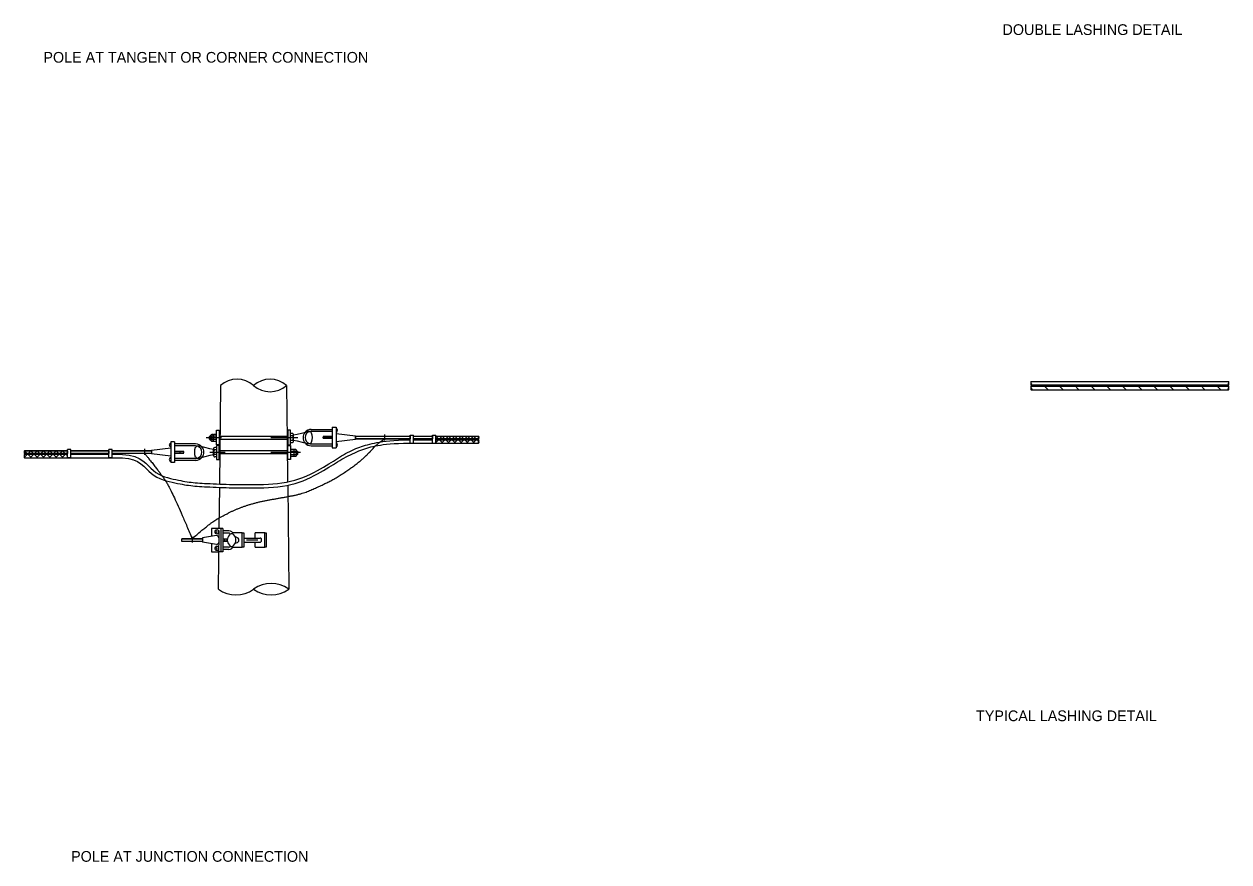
# Model space of a CAD drawing. Extents: x -876.2 to -839.5, y 488.1 to 517.3.
# Drawn here: x -860.09 to -839.48, y 488.07 to 502.41 of the extents above; entities that cross this region are included whole.
import ezdxf

# ---------------------------------------------------------------- set-up
doc = ezdxf.new("R2010")
doc.units = 0
doc.layers.add('es_DETAIL', color=7, linetype='Continuous')
doc.layers.add('es_NO-PLOT', color=7, linetype='Continuous')

msp = doc.modelspace()

# ---------------------------------------------------------------- linework, layer by layer
at = {"layer": 'es_DETAIL'}
for p, q in [((-842.86, 496.289), (-839.487, 496.289)), ((-842.86, 496.289), (-842.86, 496.289)), ((-842.86, 496.289), (-842.86, 496.289)), ((-842.86, 496.289), (-839.487, 496.289)), ((-842.86, 496.229), (-839.487, 496.229)), ((-839.487, 496.229), (-842.86, 496.229)), ((-842.57, 496.15), (-842.649, 496.229)), ((-842.314, 496.15), (-842.392, 496.229)), ((-842.044, 496.15), (-842.122, 496.229)), ((-841.773, 496.15), (-841.852, 496.229)), ((-841.503, 496.15), (-841.582, 496.229)), ((-841.239, 496.15), (-841.318, 496.229)), ((-840.969, 496.15), (-841.048, 496.229)), ((-840.699, 496.15), (-840.778, 496.229)), ((-840.429, 496.15), (-840.508, 496.229)), ((-840.159, 496.15), (-840.237, 496.229)), ((-839.888, 496.15), (-839.967, 496.229)), ((-839.618, 496.15), (-839.697, 496.229)), ((-839.487, 496.289), (-839.487, 496.289)), ((-839.487, 496.289), (-839.487, 496.289)), ((-856.734, 496.223), (-856.752, 494.536)), ((-855.603, 496.223), (-855.593, 495.289)), ((-842.86, 496.21), (-839.487, 496.21)), ((-842.86, 496.21), (-842.86, 496.21)), ((-842.86, 496.21), (-842.86, 496.21)), ((-842.86, 496.15), (-839.487, 496.15)), ((-842.84, 496.15), (-842.852, 496.163)), ((-839.487, 496.21), (-839.487, 496.21)), ((-839.487, 496.21), (-839.487, 496.21)), ((-855.535, 495.405), (-855.504, 495.405)), ((-855.421, 495.387), (-855.253, 495.432)), ((-855.18, 495.472), (-854.822, 495.472)), ((-855.18, 495.438), (-854.822, 495.438)), ((-854.822, 495.507), (-854.822, 495.155)), ((-854.822, 495.507), (-854.756, 495.507)), ((-854.756, 495.507), (-854.756, 495.155)), ((-857.584, 495.257), (-857.584, 494.906)), ((-857.519, 495.257), (-857.584, 495.257)), ((-857.519, 495.257), (-857.519, 494.906)), ((-857.16, 495.223), (-857.519, 495.223)), ((-856.715, 495.326), (-856.979, 495.326)), ((-856.914, 495.356), (-856.92, 495.349)), ((-856.92, 495.302), (-856.92, 495.349)), ((-856.92, 495.302), (-856.914, 495.295)), ((-856.897, 495.356), (-856.914, 495.356)), ((-856.914, 495.356), (-856.914, 495.303)), ((-856.897, 495.295), (-856.914, 495.295)), ((-856.897, 495.281), (-856.897, 495.37)), ((-856.86, 495.385), (-856.883, 495.385)), ((-856.86, 495.355), (-856.883, 495.355)), ((-856.86, 495.296), (-856.883, 495.296)), ((-856.86, 495.266), (-856.883, 495.266)), ((-856.86, 495.266), (-856.86, 495.385)), ((-856.86, 495.281), (-856.86, 495.37)), ((-856.8, 495.385), (-856.846, 495.385)), ((-856.8, 495.355), (-856.846, 495.355)), ((-856.8, 495.296), (-856.846, 495.296)), ((-856.8, 495.266), (-856.846, 495.266)), ((-855.594, 495.352), (-856.756, 495.352)), ((-855.593, 495.3), (-856.756, 495.3)), ((-855.411, 495.326), (-855.871, 495.326)), ((-855.593, 495.289), (-855.585, 494.571)), ((-855.535, 495.365), (-855.504, 495.365)), ((-855.535, 495.286), (-855.504, 495.286)), ((-855.535, 495.246), (-855.504, 495.246)), ((-855.486, 495.377), (-855.421, 495.387)), ((-855.486, 495.266), (-855.486, 495.385)), ((-855.486, 495.285), (-855.421, 495.275)), ((-855.421, 495.275), (-855.253, 495.23)), ((-855.18, 495.224), (-854.822, 495.224)), ((-854.822, 495.348), (-854.976, 495.348)), ((-854.822, 495.314), (-854.976, 495.314)), ((-854.913, 495.348), (-854.913, 495.314)), ((-854.756, 495.4), (-854.426, 495.36)), ((-854.756, 495.262), (-854.426, 495.302)), ((-854.426, 495.36), (-854.426, 495.302)), ((-854.426, 495.355), (-853.489, 495.355)), ((-854.426, 495.307), (-853.489, 495.307)), ((-853.927, 495.381), (-853.927, 495.281)), ((-853.601, 495.292), (-853.489, 495.292)), ((-853.601, 495.235), (-852.317, 495.235)), ((-853.489, 495.235), (-853.489, 495.374)), ((-853.489, 495.374), (-853.432, 495.374)), ((-853.489, 495.235), (-853.432, 495.235)), ((-853.432, 495.235), (-853.432, 495.374)), ((-853.432, 495.355), (-853.107, 495.355)), ((-853.432, 495.307), (-853.107, 495.307)), ((-853.432, 495.292), (-853.107, 495.292)), ((-853.107, 495.235), (-853.107, 495.374)), ((-853.107, 495.374), (-853.05, 495.374)), ((-853.107, 495.235), (-853.05, 495.235)), ((-853.05, 495.235), (-853.05, 495.374)), ((-853.05, 495.355), (-852.317, 495.355)), ((-853.05, 495.355), (-853.05, 495.355)), ((-853.05, 495.247), (-852.942, 495.355)), ((-853.05, 495.355), (-853.05, 495.355)), ((-853.05, 495.355), (-852.929, 495.235)), ((-853.05, 495.307), (-853.05, 495.355)), ((-853.05, 495.355), (-852.317, 495.355)), ((-853.05, 495.307), (-852.317, 495.307)), ((-852.317, 495.307), (-853.05, 495.307)), ((-853.05, 495.292), (-852.317, 495.292)), ((-853.05, 495.247), (-853.038, 495.235)), ((-852.954, 495.235), (-852.834, 495.355)), ((-852.942, 495.355), (-852.821, 495.235)), ((-852.846, 495.235), (-852.726, 495.355)), ((-852.834, 495.355), (-852.713, 495.235)), ((-852.738, 495.235), (-852.618, 495.355)), ((-852.726, 495.355), (-852.605, 495.235)), ((-852.63, 495.235), (-852.51, 495.355)), ((-852.618, 495.355), (-852.497, 495.235)), ((-852.522, 495.235), (-852.402, 495.355)), ((-852.51, 495.355), (-852.389, 495.235)), ((-852.414, 495.235), (-852.317, 495.331)), ((-852.402, 495.355), (-852.317, 495.27)), ((-859.354, 495.105), (-860.087, 495.105)), ((-860.087, 495.105), (-860.087, 495.105)), ((-860.087, 494.997), (-859.979, 495.105)), ((-860.087, 495.105), (-860.087, 495.105)), ((-860.087, 495.105), (-859.967, 494.985)), ((-860.087, 495.105), (-859.354, 495.105)), ((-859.354, 495.057), (-860.087, 495.057)), ((-859.354, 495.057), (-860.087, 495.057)), ((-859.354, 495.042), (-860.087, 495.042)), ((-860.087, 494.997), (-860.075, 494.985)), ((-859.991, 494.985), (-859.871, 495.105)), ((-859.979, 495.105), (-859.859, 494.985)), ((-859.883, 494.985), (-859.763, 495.105)), ((-859.871, 495.105), (-859.751, 494.985)), ((-859.775, 494.985), (-859.655, 495.105)), ((-859.763, 495.105), (-859.642, 494.985)), ((-859.667, 494.985), (-859.547, 495.105)), ((-859.655, 495.105), (-859.534, 494.985)), ((-859.559, 494.985), (-859.439, 495.105)), ((-859.547, 495.105), (-859.426, 494.985)), ((-859.451, 494.985), (-859.354, 495.082)), ((-859.439, 495.105), (-859.354, 495.021)), ((-859.354, 494.985), (-859.354, 495.124)), ((-859.297, 495.124), (-859.354, 495.124)), ((-859.354, 495.105), (-859.354, 495.057)), ((-859.297, 494.985), (-859.297, 495.124)), ((-858.646, 495.105), (-859.297, 495.105)), ((-858.646, 495.057), (-859.297, 495.057)), ((-858.646, 495.042), (-859.297, 495.042)), ((-858.646, 494.985), (-858.646, 495.124)), ((-858.588, 495.124), (-858.646, 495.124)), ((-858.588, 494.985), (-858.588, 495.124)), ((-857.915, 495.105), (-858.588, 495.105)), ((-857.915, 495.057), (-858.588, 495.057)), ((-858.411, 495.042), (-858.588, 495.042)), ((-858.036, 495.136), (-858.036, 495.036)), ((-857.584, 495.15), (-857.915, 495.11)), ((-857.915, 495.11), (-857.915, 495.053)), ((-857.584, 495.013), (-857.915, 495.053)), ((-857.16, 495.188), (-857.519, 495.188)), ((-857.519, 495.099), (-857.364, 495.099)), ((-857.519, 495.064), (-857.364, 495.064)), ((-857.427, 495.099), (-857.427, 495.064)), ((-856.919, 495.137), (-857.088, 495.182)), ((-856.919, 495.025), (-857.088, 494.981)), ((-856.851, 495.127), (-856.919, 495.137)), ((-856.851, 495.036), (-856.919, 495.025)), ((-856.656, 495.076), (-856.914, 495.076)), ((-856.851, 495.021), (-856.851, 495.14)), ((-856.802, 495.16), (-856.833, 495.16)), ((-856.802, 495.12), (-856.833, 495.12)), ((-856.802, 495.041), (-856.833, 495.041)), ((-856.802, 495.002), (-856.833, 495.002)), ((-855.594, 495.102), (-856.756, 495.102)), ((-855.593, 495.05), (-856.756, 495.05)), ((-855.363, 495.076), (-855.871, 495.076)), ((-855.533, 495.13), (-855.486, 495.13)), ((-855.533, 495.101), (-855.486, 495.101)), ((-855.533, 495.041), (-855.486, 495.041)), ((-855.533, 495.011), (-855.486, 495.011)), ((-855.472, 495.13), (-855.449, 495.13)), ((-855.472, 495.011), (-855.472, 495.13)), ((-855.472, 495.026), (-855.472, 495.115)), ((-855.472, 495.101), (-855.449, 495.101)), ((-855.472, 495.041), (-855.449, 495.041)), ((-855.472, 495.011), (-855.449, 495.011)), ((-855.436, 495.026), (-855.436, 495.115)), ((-855.436, 495.101), (-855.419, 495.101)), ((-855.436, 495.041), (-855.419, 495.041)), ((-855.419, 495.101), (-855.412, 495.094)), ((-855.419, 495.101), (-855.419, 495.049)), ((-855.412, 495.047), (-855.419, 495.041)), ((-855.412, 495.047), (-855.412, 495.094)), ((-855.18, 495.19), (-854.822, 495.19)), ((-854.822, 495.155), (-854.756, 495.155)), ((-860.087, 494.985), (-858.411, 494.985)), ((-859.297, 494.985), (-859.354, 494.985)), ((-858.588, 494.985), (-858.646, 494.985)), ((-857.519, 494.906), (-857.584, 494.906)), ((-857.16, 494.974), (-857.519, 494.974)), ((-857.16, 494.94), (-857.519, 494.94)), ((-856.753, 494.479), (-856.76, 493.775)), ((-855.584, 494.514), (-855.565, 492.736)), ((-856.694, 493.775), (-856.78, 493.775)), ((-856.729, 493.775), (-856.729, 493.377)), ((-856.694, 493.775), (-856.694, 493.377)), ((-857.043, 493.6), (-857.394, 493.6)), ((-857.043, 493.552), (-857.394, 493.552)), ((-857.218, 493.634), (-857.218, 493.534)), ((-856.801, 493.654), (-857.043, 493.615)), ((-857.043, 493.615), (-857.043, 493.538)), ((-856.76, 493.742), (-856.771, 492.736)), ((-856.594, 493.736), (-856.694, 493.736)), ((-856.596, 493.697), (-856.694, 493.697)), ((-856.694, 493.596), (-856.619, 493.596)), ((-856.694, 493.557), (-856.619, 493.557)), ((-856.666, 493.596), (-856.666, 493.557)), ((-856.456, 493.62), (-856.487, 493.637)), ((-856.337, 493.611), (-856.055, 493.611)), ((-856.095, 493.576), (-856.287, 493.576)), ((-856.141, 493.611), (-856.141, 493.698)), ((-856.801, 493.498), (-857.043, 493.538)), ((-856.889, 493.377), (-856.78, 493.377)), ((-856.694, 493.377), (-856.78, 493.377)), ((-856.596, 493.455), (-856.694, 493.455)), ((-856.594, 493.416), (-856.694, 493.416)), ((-856.456, 493.532), (-856.487, 493.516)), ((-856.337, 493.542), (-856.055, 493.542)), ((-856.141, 493.454), (-856.141, 493.542))]:
    msp.add_line(p, q, dxfattribs=at)
for points in [[(-856.8, 495.456), (-856.756, 495.456), (-856.756, 495.206), (-856.8, 495.206)], [(-855.535, 495.456), (-855.58, 495.456), (-855.58, 495.206), (-855.535, 495.206)], [(-856.756, 495.196), (-856.802, 495.196), (-856.802, 494.956), (-856.756, 494.956)], [(-855.58, 495.196), (-855.534, 495.196), (-855.534, 494.956), (-855.58, 494.956)], [(-854.976, 495.344), (-854.822, 495.344), (-854.822, 495.318), (-854.976, 495.318)], [(-854.426, 495.355), (-853.489, 495.355), (-853.489, 495.307), (-854.426, 495.307)], [(-853.432, 495.355), (-853.107, 495.355), (-853.107, 495.307), (-853.432, 495.307)], [(-859.297, 495.105), (-858.646, 495.105), (-858.646, 495.057), (-859.297, 495.057)], [(-858.588, 495.105), (-857.915, 495.105), (-857.915, 495.057), (-858.588, 495.057)], [(-857.364, 495.094), (-857.519, 495.094), (-857.519, 495.068), (-857.364, 495.068)], [(-857.394, 493.6), (-857.043, 493.6), (-857.043, 493.552), (-857.394, 493.552)], [(-856.619, 493.591), (-856.694, 493.591), (-856.694, 493.562), (-856.619, 493.562)], [(-856.361, 493.698), (-856.337, 493.698), (-856.337, 493.454), (-856.361, 493.454)], [(-855.978, 493.698), (-855.954, 493.698), (-855.954, 493.454), (-855.978, 493.454)]]:
    msp.add_lwpolyline(points, close=True, dxfattribs=at)
for points in [[(-856.78, 493.775), (-856.889, 493.775), (-856.889, 493.64)], [(-856.361, 493.698), (-856.525, 493.698)], [(-855.978, 493.698), (-856.141, 493.698)], [(-856.889, 493.513), (-856.889, 493.377)], [(-856.524, 493.454), (-856.361, 493.454)], [(-856.141, 493.454), (-855.978, 493.454)]]:
    msp.add_lwpolyline(points, dxfattribs=at)
for centre, radius, start, end in [((-856.451, 495.9), 0.429, 48.7629, 131.2371), ((-855.886, 495.9), 0.429, 48.7629, 131.2371), ((-842.85, 496.274), 0.018, 123.937, 236.063), ((-842.85, 496.274), 0.018, 123.937, 236.063), ((-842.85, 496.244), 0.018, 123.937, 236.063), ((-842.87, 496.244), 0.018, 303.937, 56.063), ((-842.87, 496.244), 0.018, 303.937, 56.063), ((-839.477, 496.244), 0.018, 123.937, 236.063), ((-839.477, 496.244), 0.018, 123.937, 236.063), ((-839.497, 496.274), 0.018, 303.937, 56.063), ((-839.497, 496.274), 0.018, 303.937, 56.063), ((-839.497, 496.244), 0.018, 303.937, 56.063), ((-855.886, 496.545), 0.429, 228.7629, 311.2371), ((-842.85, 496.195), 0.018, 123.937, 236.063), ((-842.85, 496.165), 0.018, 123.937, 236.063), ((-842.87, 496.165), 0.018, 303.937, 56.063), ((-839.477, 496.165), 0.018, 123.937, 236.063), ((-839.497, 496.195), 0.018, 303.937, 56.063), ((-839.497, 496.165), 0.018, 303.937, 56.063), ((-855.18, 495.331), 0.141, 139.7073, 220.2927), ((-855.18, 495.331), 0.141, 90, 139.7073), ((-855.18, 495.331), 0.107, 108.5352, 251.4648), ((-855.231, 495.338), 0.0962, 66.9234, 106.7506), ((-855.18, 495.331), 0.107, 90, 108.5352), ((-855.207, 495.395), 0.0343, 23.5581, 66.9234), ((-855.353, 495.331), 0.194, 336.4419, 23.5581), ((-854.766, 495.455), 0.0356, 285.7171, 74.2829), ((-857.574, 495.205), 0.0356, 105.7171, 254.2829), ((-857.16, 495.081), 0.141, 40.2927, 90), ((-855.18, 495.331), 0.141, 220.2927, 270), ((-855.231, 495.324), 0.0962, 253.2494, 293.0766), ((-855.18, 495.331), 0.107, 251.4648, 270), ((-855.207, 495.267), 0.0343, 293.0766, 336.4419), ((-854.766, 495.207), 0.0356, 285.7171, 74.2829), ((-852.307, 495.249), 0.0173, 123.937, 236.063), ((-852.309, 495.319), 0.0144, 123.937, 236.063), ((-852.309, 495.319), 0.0144, 123.937, 236.063), ((-852.325, 495.343), 0.0144, 303.937, 56.063), ((-852.325, 495.343), 0.0144, 303.937, 56.063), ((-852.325, 495.319), 0.0144, 303.937, 56.063), ((-852.327, 495.278), 0.0173, 303.937, 56.063), ((-852.327, 495.249), 0.0173, 303.937, 56.063), ((-860.077, 495.028), 0.0173, 123.937, 236.063), ((-860.077, 494.999), 0.0173, 123.937, 236.063), ((-860.079, 495.093), 0.0144, 123.937, 236.063), ((-860.079, 495.093), 0.0144, 123.937, 236.063), ((-860.079, 495.069), 0.0144, 123.937, 236.063), ((-860.095, 495.069), 0.0144, 303.937, 56.063), ((-860.095, 495.069), 0.0144, 303.937, 56.063), ((-860.097, 494.999), 0.0173, 303.937, 56.063), ((-857.574, 494.957), 0.0356, 105.7171, 254.2829), ((-856.987, 495.081), 0.194, 156.4419, 203.5581), ((-857.133, 495.145), 0.0343, 113.0766, 156.4419), ((-857.133, 495.018), 0.0343, 203.5581, 246.9234), ((-857.16, 495.081), 0.107, 71.4648, 90), ((-857.16, 495.081), 0.141, 270, 319.7073), ((-857.109, 495.088), 0.0962, 73.2494, 113.0766), ((-857.16, 495.081), 0.107, 288.5352, 71.4648), ((-857.16, 495.081), 0.141, 319.7073, 40.2927), ((-857.16, 495.081), 0.107, 270, 288.5352), ((-857.109, 495.075), 0.0962, 246.9234, 286.7506)]:
    msp.add_arc(centre, radius, start, end, dxfattribs=at)
for centre, major_axis, ratio, start_param, end_param in [((-855.504, 495.385), (0, -0.0198), 0.903614, 0, 3.141593), ((-856.883, 495.37), (0, -0.0149), 0.903614, 3.141593, 6.283185), ((-856.883, 495.325), (0, -0.0297), 0.451807, 3.141593, 6.283185), ((-856.883, 495.281), (0, 0.0149), 0.903614, 0, 3.141593), ((-856.846, 495.37), (0, -0.0149), 0.903614, 3.141593, 6.283185), ((-856.846, 495.325), (0, -0.0297), 0.451807, 3.141593, 6.283185), ((-856.846, 495.281), (0, 0.0149), 0.903614, 0, 3.141593), ((-855.504, 495.325), (0, -0.0396), 0.451807, 0, 3.141593), ((-855.504, 495.266), (0, 0.0198), 0.903614, 3.141593, 6.283185), ((-856.833, 495.14), (0, -0.0198), 0.903614, 3.141593, 6.283185), ((-856.833, 495.081), (0, -0.0396), 0.451807, 3.141593, 6.283185), ((-856.833, 495.021), (0, 0.0198), 0.903614, 0, 3.141593), ((-855.486, 495.115), (0, -0.0149), 0.903614, 0, 3.141593), ((-855.486, 495.071), (0, -0.0297), 0.451807, 0, 3.141593), ((-855.486, 495.026), (0, 0.0149), 0.903614, 3.141593, 6.283185), ((-855.449, 495.115), (0, -0.0149), 0.903614, 0, 3.141593), ((-855.449, 495.071), (0, -0.0297), 0.451807, 0, 3.141593), ((-855.449, 495.026), (0, 0.0149), 0.903614, 3.141593, 6.283185), ((-856.801, 493.576), (0, 0.0778), 0.582722, 3.141593, 6.283185), ((-856.181, 493.576), (-0.438, 0), 0.500753, 5.872018, 6.694352), ((-856.597, 493.667), (0.0353, 0), 0.85, 0.410299, 1.549126), ((-856.597, 493.667), (0.0811, 0), 0.85, 0.096996, 1.534946), ((-856.53, 493.648), (-0.0573, 0), 0.682093, 5.115151, 5.872018), ((-856.545, 493.576), (0.127, 0), 0.85, 1.518176, 1.62957), ((-856.562, 493.648), (-0.0601, 0), 0.651918, 3.55276, 4.309627), ((-856.908, 493.576), (-0.438, 0), 0.500753, 2.730426, 3.55276), ((-856.456, 493.576), (0, 0.0438), 0.821695, 3.141593, 6.283185), ((-856.597, 493.485), (0.0353, 0), 0.85, 4.748239, 5.872886), ((-856.597, 493.485), (0.0811, 0), 0.85, 4.748239, 6.186189), ((-856.53, 493.504), (0.0566, 0), 0.686665, 3.55276, 4.316307), ((-856.545, 493.576), (0.127, 0), 0.85, 4.653615, 4.765009), ((-856.561, 493.504), (0.0591, 0), 0.657915, 5.105995, 5.872018), ((-856.469, 493.236), (0, -0.599), 0.909091, 5.69847, 6.8679), ((-855.867, 492.236), (0, 0.599), 0.909091, 5.69847, 6.8679), ((-855.867, 493.236), (0, -0.599), 0.909091, 5.69847, 6.8679)]:
    msp.add_ellipse(centre, major_axis=major_axis, ratio=ratio, start_param=start_param, end_param=end_param, dxfattribs=at)
for centre, major_axis, ratio in [((-856.797, 493.717), (0, 0.0389), 0.750487), ((-856.81, 493.717), (0, 0.0194), 0.753922), ((-856.797, 493.436), (0, -0.0389), 0.750487), ((-856.81, 493.436), (0, -0.0194), 0.753922)]:
    msp.add_ellipse(centre, major_axis=major_axis, ratio=ratio, dxfattribs=at)
for points, degree in [([(-857.218, 493.6), (-856.937, 493.846), (-856.739, 493.969), (-856.423, 494.127), (-856.061, 494.238), (-855.67, 494.304), (-855.326, 494.37), (-855.042, 494.496), (-854.772, 494.627), (-854.455, 494.839), (-854.286, 494.978), (-854.169, 495.093), (-854.052, 495.226), (-853.927, 495.307)], 2), ([(-856.082, 494.469), (-855.845, 494.474), (-855.444, 494.508), (-854.928, 494.785), (-854.667, 494.965), (-854.356, 495.113), (-854.108, 495.192), (-853.845, 495.228), (-853.601, 495.235)], 3), ([(-856.08, 494.527), (-855.855, 494.531), (-855.448, 494.563), (-854.928, 494.842), (-854.667, 495.023), (-854.379, 495.168), (-854.13, 495.235), (-853.845, 495.285), (-853.601, 495.292)], 3), ([(-858.411, 495.042), (-858.072, 495.026), (-857.922, 494.703), (-857.463, 494.602), (-857.214, 494.557), (-856.897, 494.54), (-856.534, 494.529), (-856.467, 494.527)], 3), ([(-858.034, 495.061), (-857.777, 494.746), (-857.569, 494.432), (-857.218, 493.6)], 2), ([(-858.414, 494.985), (-858.109, 494.971), (-857.962, 494.653), (-857.474, 494.546), (-857.22, 494.5), (-856.899, 494.483), (-856.536, 494.472), (-856.468, 494.469)], 3), ([(-856.468, 494.469), (-856.285, 494.469), (-856.082, 494.469), (-856.082, 494.469)], 2), ([(-856.467, 494.527), (-856.283, 494.527), (-856.08, 494.527), (-856.08, 494.527)], 2), ([(-856.055, 493.542), (-856.049, 493.542), (-856.044, 493.545), (-856.033, 493.557), (-856.03, 493.567), (-856.03, 493.586), (-856.033, 493.596), (-856.044, 493.608), (-856.049, 493.611), (-856.055, 493.611)], 3)]:
    msp.add_open_spline(points, degree=degree, dxfattribs=at)

# ---------------------------------------------------------------- texts
at = {"layer": 'es_NO-PLOT'}
for s, p in [('DOUBLE LASHING DETAIL', (-843.353, 502.222)), ('POLE AT TANGENT OR CORNER CONNECTION', (-859.764, 501.748)), ('TYPICAL LASHING DETAIL', (-843.805, 490.477)), ('POLE AT JUNCTION CONNECTION', (-859.29, 488.07))]:
    msp.add_text(s, height=0.18337, dxfattribs=at).set_placement(p)

doc.saveas('drawing.dxf')
